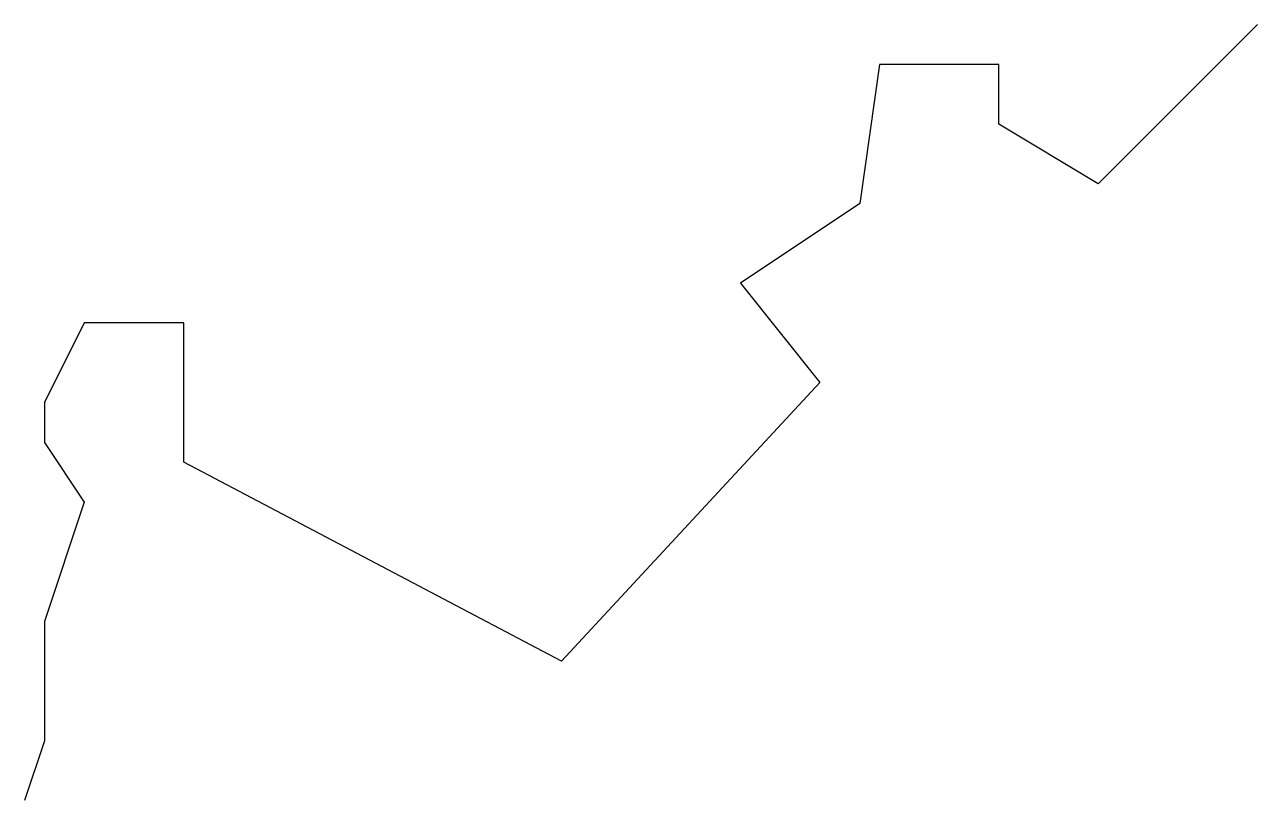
# Model space of a CAD drawing. Header units: millimetres. Extents: x -61 to 1, y -42 to -3.
import ezdxf

# ---------------------------------------------------------------- set-up
doc = ezdxf.new("R2010")
doc.units = ezdxf.units.MM
doc.header["$MEASUREMENT"] = 0
doc.layers.get('0').update_dxf_attribs({"lineweight": 25, "true_color": 0xffffff})

msp = doc.modelspace()

# ---------------------------------------------------------------- linework, layer by layer
for p, q in [((1, -3), (-7, -11)), ((-18, -5), (-19, -12)), ((-12, -5), (-18, -5)), ((-12, -8), (-12, -5)), ((-7, -11), (-12, -8)), ((-19, -12), (-25, -16)), ((-25, -16), (-21, -21)), ((-58, -18), (-60, -22)), ((-53, -18), (-58, -18)), ((-53, -25), (-53, -18)), ((-21, -21), (-34, -35)), ((-60, -22), (-60, -24)), ((-60, -24), (-58, -27)), ((-34, -35), (-53, -25)), ((-58, -27), (-60, -33)), ((-60, -33), (-60, -39)), ((-60, -39), (-61, -42))]:
    msp.add_line(p, q)

doc.saveas('drawing.dxf')
